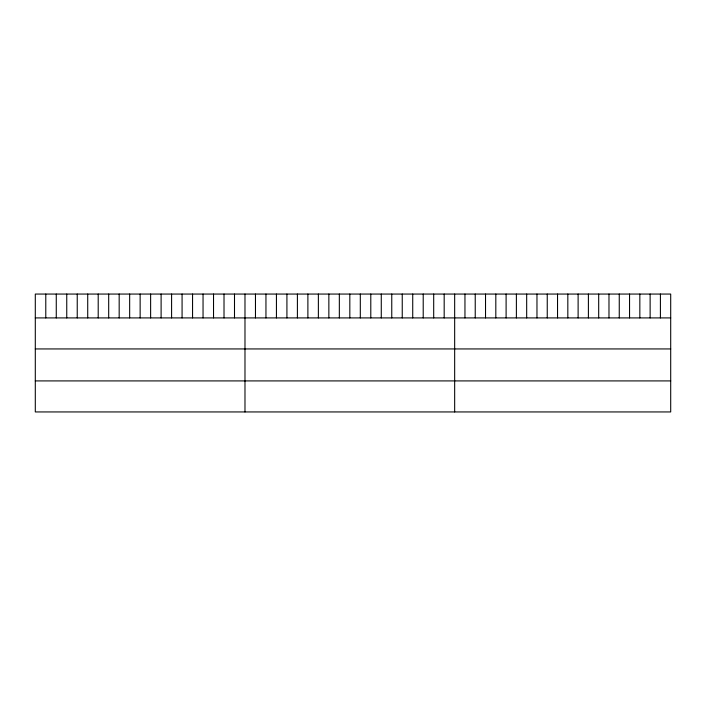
<?xml version="1.0" encoding="UTF-8"?>
<svg xmlns="http://www.w3.org/2000/svg" width="706" height="706" viewBox="0 0 706 706"><rect width="100%" height="100%" fill="white"/><g stroke="black" fill="none" stroke-linecap="round" stroke-linejoin="round"><path stroke-width="1.06" d="M670.7 317.912L670.7 411.942L35.3 411.942L35.3 294.058L670.7 294.058L670.7 317.912L35.3 317.912M35.3 348.94L670.7 348.94M35.3 380.913L670.7 380.913M660.41 294.058L660.41 317.912M650.129 294.058L650.129 317.912M639.839 294.058L639.839 317.912M629.549 294.058L629.549 317.912M619.259 294.058L619.259 317.912M608.978 294.058L608.978 317.912M598.688 294.058L598.688 317.912M588.398 294.058L588.398 317.912M578.117 294.058L578.117 317.912M567.827 294.058L567.827 317.912M557.537 294.058L557.537 317.912M547.247 294.058L547.247 317.912M536.966 294.058L536.966 317.912M526.676 294.058L526.676 317.912M516.386 294.058L516.386 317.912M506.105 294.058L506.105 317.912M495.815 294.058L495.815 317.912M485.525 294.058L485.525 317.912M475.235 294.058L475.235 317.912M464.954 294.058L464.954 317.912M454.664 294.058L454.664 411.942M444.18 294.058L444.18 317.912M433.696 294.058L433.696 317.912M423.212 294.058L423.212 317.912M412.728 294.058L412.728 317.912M402.243 294.058L402.243 317.912M391.759 294.058L391.759 317.912M381.275 294.058L381.275 317.912M370.791 294.058L370.791 317.912M360.307 294.058L360.307 317.912M349.823 294.058L349.823 317.912M339.339 294.058L339.339 317.912M328.855 294.058L328.855 317.912M318.371 294.058L318.371 317.912M307.887 294.058L307.887 317.912M297.402 294.058L297.402 317.912M286.918 294.058L286.918 317.912M276.434 294.058L276.434 317.912M265.95 294.058L265.95 317.912M255.466 294.058L255.466 317.912M244.982 294.058L244.982 411.942M234.498 294.058L234.498 317.912M224.014 294.058L224.014 317.912M213.53 294.058L213.53 317.912M203.046 294.058L203.046 317.912M192.561 294.058L192.561 317.912M182.077 294.058L182.077 317.912M171.593 294.058L171.593 317.912M161.109 294.058L161.109 317.912M150.625 294.058L150.625 317.912M140.141 294.058L140.141 317.912M129.657 294.058L129.657 317.912M119.173 294.058L119.173 317.912M108.689 294.058L108.689 317.912M98.205 294.058L98.205 317.912M87.721 294.058L87.721 317.912M77.236 294.058L77.236 317.912M66.752 294.058L66.752 317.912M56.268 294.058L56.268 317.912M45.784 294.058L45.784 317.912"/></g></svg>
